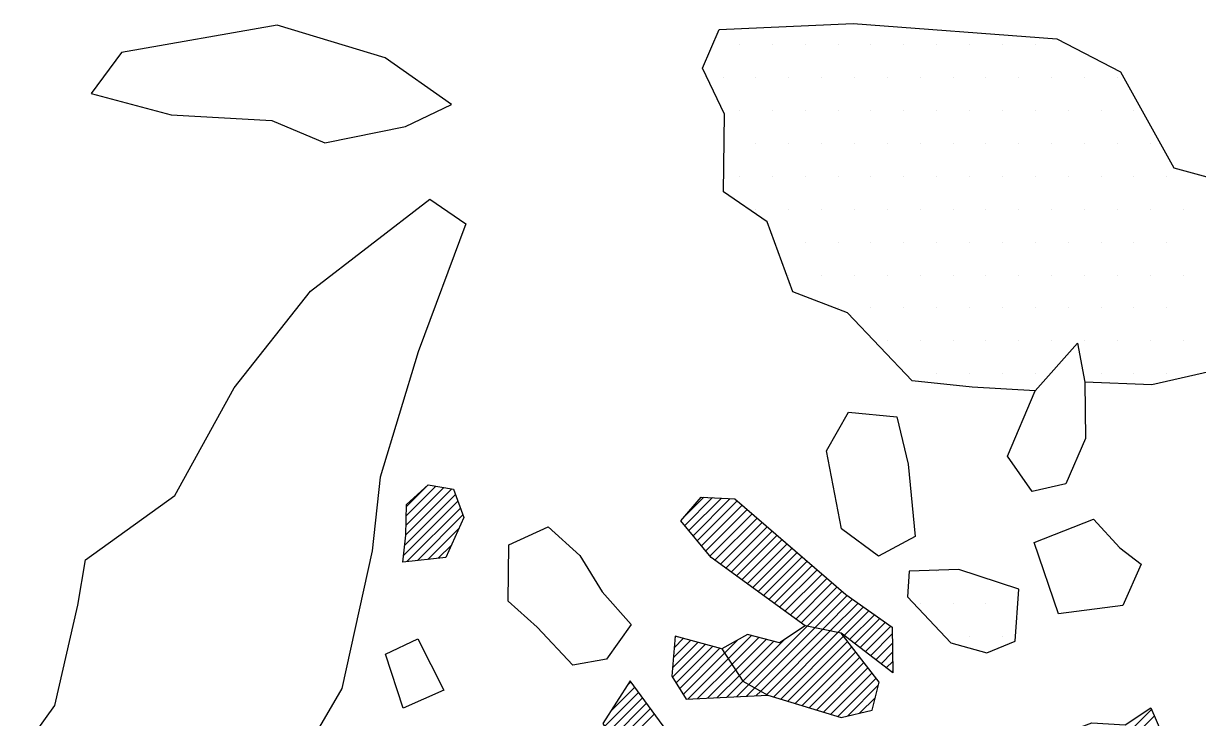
# Model space of a CAD drawing. Header units: metres. Extents: x -15 to -9.58, y -12.28 to -6.71.
# Drawn here: x -11.3974 to -10.9504, y -10.7561 to -10.4918 of the extents above; entities that cross this region are included whole.
import ezdxf

# ---------------------------------------------------------------- set-up
doc = ezdxf.new("R2010")
doc.units = ezdxf.units.M
doc.header["$LTSCALE"] = 25
doc.header["$MEASUREMENT"] = 0
doc.layers.get('0').update_dxf_attribs({"linetype": 'CONTINUOUS'})
for name, color, linetype in [('KNOCHEN', 2, 'CONTINUOUS'), ('KNOCHENSCHRAFF', 2, 'CONTINUOUS'), ('STEINE', 4, 'CONTINUOUS'), ('STEINESCHRAFF', 4, 'CONTINUOUS')]:
    doc.layers.add(name, color=color, linetype=linetype)

# ---------------------------------------------------------------- blocks, each defined once
blk = doc.blocks.new('*X7')
at = {"color": 0}
for p, q in [((-1125.182, -1068.26), (-1123.746, -1066.823)), ((-1125.176, -1067.901), (-1124.047, -1066.771)), ((-1125.171, -1067.542), (-1124.412, -1066.782)), ((-1125.231, -1069.016), (-1123.304, -1067.089)), ((-1125.187, -1068.619), (-1123.444, -1066.876)), ((-1114.585, -1068.27), (-1113.525, -1067.21)), ((-1114.559, -1067.89), (-1113.86, -1067.191)), ((-1114.425, -1068.463), (-1113.19, -1067.229)), ((-1114.265, -1068.657), (-1112.856, -1067.247)), ((-1125.277, -1069.416), (-1123.21, -1067.348)), ((-1125.152, -1069.644), (-1123.115, -1067.608)), ((-1114.105, -1068.851), (-1112.59, -1067.335)), ((-1113.946, -1069.044), (-1112.4, -1067.498)), ((-1113.786, -1069.238), (-1112.21, -1067.662)), ((-1124.755, -1069.6), (-1123.021, -1067.867)), ((-1113.626, -1069.432), (-1112.02, -1067.825)), ((-1113.434, -1069.593), (-1111.829, -1067.989)), ((-1113.229, -1069.742), (-1111.639, -1068.152)), ((-1124.358, -1069.557), (-1123.168, -1068.368)), ((-1113.024, -1069.891), (-1111.449, -1068.316)), ((-1112.82, -1070.04), (-1111.259, -1068.479)), ((-1123.961, -1069.514), (-1123.46, -1069.013)), ((-1112.615, -1070.189), (-1111.069, -1068.643)), ((-1112.41, -1070.337), (-1110.879, -1068.806)), ((-1112.206, -1070.486), (-1110.689, -1068.97)), ((-1112.001, -1070.635), (-1110.499, -1069.133)), ((-1111.796, -1070.784), (-1110.309, -1069.297)), ((-1111.592, -1070.933), (-1110.119, -1069.46)), ((-1111.387, -1071.082), (-1109.929, -1069.623)), ((-1111.182, -1071.231), (-1109.738, -1069.787)), ((-1110.978, -1071.38), (-1109.548, -1069.95)), ((-1110.773, -1071.529), (-1109.358, -1070.114)), ((-1110.568, -1071.678), (-1109.168, -1070.277)), ((-1110.364, -1071.827), (-1108.978, -1070.441)), ((-1110.159, -1071.975), (-1108.788, -1070.604)), ((-1109.933, -1072.103), (-1108.598, -1070.768)), ((-1109.639, -1072.162), (-1108.403, -1070.927)), ((-1109.344, -1072.221), (-1108.197, -1071.073)), ((-1109.05, -1072.28), (-1107.99, -1071.22)), ((-1108.756, -1072.34), (-1107.783, -1071.367)), ((-1108.516, -1072.454), (-1107.576, -1071.513)), ((-1108.316, -1072.607), (-1107.369, -1071.66)), ((-1112.149, -1074.319), (-1109.933, -1072.103)), ((-1111.92, -1074.444), (-1109.639, -1072.162)), ((-1108.116, -1072.761), (-1107.162, -1071.807)), ((-1107.916, -1072.914), (-1106.955, -1071.953)), ((-1107.716, -1073.068), (-1106.748, -1072.1)), ((-1115.021, -1073.302), (-1114.354, -1072.635)), ((-1114.989, -1072.917), (-1114.631, -1072.559)), ((-1114.958, -1072.531), (-1114.909, -1072.483)), ((-1113.072, -1073.12), (-1112.569, -1072.617)), ((-1112.933, -1073.335), (-1112.049, -1072.451)), ((-1112.794, -1073.55), (-1111.77, -1072.526)), ((-1112.656, -1073.765), (-1111.491, -1072.6)), ((-1112.378, -1074.194), (-1110.798, -1072.614)), ((-1111.692, -1074.568), (-1109.344, -1072.221)), ((-1111.463, -1074.693), (-1109.05, -1072.28)), ((-1111.2, -1074.784), (-1108.756, -1072.34)), ((-1110.93, -1074.868), (-1108.542, -1072.48)), ((-1107.516, -1073.221), (-1106.688, -1072.394)), ((-1115.053, -1073.687), (-1114.076, -1072.711)), ((-1115.052, -1074.04), (-1113.799, -1072.787)), ((-1114.916, -1074.257), (-1113.521, -1072.863)), ((-1114.78, -1074.475), (-1113.244, -1072.938)), ((-1112.517, -1073.98), (-1111.212, -1072.675)), ((-1110.66, -1074.951), (-1108.387, -1072.678)), ((-1110.389, -1075.034), (-1108.232, -1072.877)), ((-1110.119, -1075.117), (-1108.077, -1073.075)), ((-1107.316, -1073.375), (-1106.684, -1072.742)), ((-1107.116, -1073.529), (-1106.679, -1073.091)), ((-1114.644, -1074.692), (-1113.072, -1073.12)), ((-1114.467, -1074.869), (-1112.933, -1073.335)), ((-1109.849, -1075.2), (-1107.922, -1073.274)), ((-1109.578, -1075.284), (-1107.767, -1073.473)), ((-1106.916, -1073.682), (-1106.674, -1073.44)), ((-1114.095, -1074.851), (-1112.794, -1073.55)), ((-1113.723, -1074.832), (-1112.656, -1073.765)), ((-1113.351, -1074.813), (-1112.517, -1073.98)), ((-1109.308, -1075.367), (-1107.612, -1073.671)), ((-1109.038, -1075.45), (-1107.457, -1073.87)), ((-1106.716, -1073.836), (-1106.669, -1073.789)), ((-1117.413, -1075.341), (-1116.487, -1074.414)), ((-1116.766, -1074.34), (-1116.637, -1074.21)), ((-1112.978, -1074.795), (-1112.378, -1074.194)), ((-1112.606, -1074.776), (-1112.149, -1074.319)), ((-1108.767, -1075.533), (-1107.302, -1074.068)), ((-1108.399, -1075.519), (-1107.21, -1074.33)), ((-1117.631, -1075.912), (-1116.337, -1074.618)), ((-1117.497, -1076.131), (-1116.188, -1074.822)), ((-1112.234, -1074.757), (-1111.92, -1074.444)), ((-1111.862, -1074.739), (-1111.692, -1074.568)), ((-1111.49, -1074.72), (-1111.463, -1074.693)), ((-1107.931, -1075.404), (-1107.331, -1074.804)), ((-1117.362, -1076.35), (-1116.038, -1075.026)), ((-1117.228, -1076.569), (-1115.889, -1075.23)), ((-1107.463, -1075.29), (-1107.452, -1075.278)), ((-1100.247, -1078.68), (-1096.826, -1075.259)), ((-1117.093, -1076.788), (-1115.739, -1075.434)), ((-1100.128, -1078.914), (-1096.719, -1075.506))]:
    blk.add_line(p, q, dxfattribs=at)
blk = doc.blocks.new('*X11')
at = {"color": 0}
for p, q in [((-1112.5, -1050), (-1112.5, -1050)), ((-1111.25, -1050), (-1111.25, -1050)), ((-1110, -1050), (-1110, -1050)), ((-1108.75, -1050), (-1108.75, -1050)), ((-1107.5, -1050), (-1107.5, -1050)), ((-1106.25, -1050), (-1106.25, -1050)), ((-1105, -1050), (-1105, -1050)), ((-1103.75, -1050), (-1103.75, -1050)), ((-1102.5, -1050), (-1102.5, -1050)), ((-1101.25, -1050), (-1101.25, -1050)), ((-1100, -1050), (-1100, -1050)), ((-1113.125, -1051.25), (-1113.125, -1051.25)), ((-1111.875, -1051.25), (-1111.875, -1051.25)), ((-1110.625, -1051.25), (-1110.625, -1051.25)), ((-1109.375, -1051.25), (-1109.375, -1051.25)), ((-1108.125, -1051.25), (-1108.125, -1051.25)), ((-1106.875, -1051.25), (-1106.875, -1051.25)), ((-1105.625, -1051.25), (-1105.625, -1051.25)), ((-1104.375, -1051.25), (-1104.375, -1051.25)), ((-1103.125, -1051.25), (-1103.125, -1051.25)), ((-1101.875, -1051.25), (-1101.875, -1051.25)), ((-1100.625, -1051.25), (-1100.625, -1051.25)), ((-1099.375, -1051.25), (-1099.375, -1051.25)), ((-1098.125, -1051.25), (-1098.125, -1051.25)), ((-1112.5, -1052.5), (-1112.5, -1052.5)), ((-1111.25, -1052.5), (-1111.25, -1052.5)), ((-1110, -1052.5), (-1110, -1052.5)), ((-1108.75, -1052.5), (-1108.75, -1052.5)), ((-1107.5, -1052.5), (-1107.5, -1052.5)), ((-1106.25, -1052.5), (-1106.25, -1052.5)), ((-1105, -1052.5), (-1105, -1052.5)), ((-1103.75, -1052.5), (-1103.75, -1052.5)), ((-1102.5, -1052.5), (-1102.5, -1052.5)), ((-1101.25, -1052.5), (-1101.25, -1052.5)), ((-1100, -1052.5), (-1100, -1052.5)), ((-1098.75, -1052.5), (-1098.75, -1052.5)), ((-1097.5, -1052.5), (-1097.5, -1052.5)), ((-1111.875, -1053.75), (-1111.875, -1053.75)), ((-1110.625, -1053.75), (-1110.625, -1053.75)), ((-1109.375, -1053.75), (-1109.375, -1053.75)), ((-1108.125, -1053.75), (-1108.125, -1053.75)), ((-1106.875, -1053.75), (-1106.875, -1053.75)), ((-1105.625, -1053.75), (-1105.625, -1053.75)), ((-1104.375, -1053.75), (-1104.375, -1053.75)), ((-1103.125, -1053.75), (-1103.125, -1053.75)), ((-1101.875, -1053.75), (-1101.875, -1053.75)), ((-1100.625, -1053.75), (-1100.625, -1053.75)), ((-1099.375, -1053.75), (-1099.375, -1053.75)), ((-1098.125, -1053.75), (-1098.125, -1053.75)), ((-1096.875, -1053.75), (-1096.875, -1053.75)), ((-1112.5, -1055), (-1112.5, -1055)), ((-1111.25, -1055), (-1111.25, -1055)), ((-1110, -1055), (-1110, -1055)), ((-1108.75, -1055), (-1108.75, -1055)), ((-1107.5, -1055), (-1107.5, -1055)), ((-1106.25, -1055), (-1106.25, -1055)), ((-1105, -1055), (-1105, -1055)), ((-1103.75, -1055), (-1103.75, -1055)), ((-1102.5, -1055), (-1102.5, -1055)), ((-1101.25, -1055), (-1101.25, -1055)), ((-1100, -1055), (-1100, -1055)), ((-1098.75, -1055), (-1098.75, -1055)), ((-1097.5, -1055), (-1097.5, -1055)), ((-1096.25, -1055), (-1096.25, -1055)), ((-1111.875, -1056.25), (-1111.875, -1056.25)), ((-1110.625, -1056.25), (-1110.625, -1056.25)), ((-1109.375, -1056.25), (-1109.375, -1056.25)), ((-1108.125, -1056.25), (-1108.125, -1056.25)), ((-1106.875, -1056.25), (-1106.875, -1056.25)), ((-1105.625, -1056.25), (-1105.625, -1056.25)), ((-1104.375, -1056.25), (-1104.375, -1056.25)), ((-1103.125, -1056.25), (-1103.125, -1056.25)), ((-1101.875, -1056.25), (-1101.875, -1056.25)), ((-1100.625, -1056.25), (-1100.625, -1056.25)), ((-1099.375, -1056.25), (-1099.375, -1056.25)), ((-1098.125, -1056.25), (-1098.125, -1056.25)), ((-1096.875, -1056.25), (-1096.875, -1056.25)), ((-1095.625, -1056.25), (-1095.625, -1056.25)), ((-1110, -1057.5), (-1110, -1057.5)), ((-1108.75, -1057.5), (-1108.75, -1057.5)), ((-1107.5, -1057.5), (-1107.5, -1057.5)), ((-1106.25, -1057.5), (-1106.25, -1057.5)), ((-1105, -1057.5), (-1105, -1057.5)), ((-1103.75, -1057.5), (-1103.75, -1057.5)), ((-1102.5, -1057.5), (-1102.5, -1057.5)), ((-1101.25, -1057.5), (-1101.25, -1057.5)), ((-1100, -1057.5), (-1100, -1057.5)), ((-1098.75, -1057.5), (-1098.75, -1057.5)), ((-1097.5, -1057.5), (-1097.5, -1057.5)), ((-1096.25, -1057.5), (-1096.25, -1057.5)), ((-1110.625, -1058.75), (-1110.625, -1058.75)), ((-1109.375, -1058.75), (-1109.375, -1058.75)), ((-1108.125, -1058.75), (-1108.125, -1058.75)), ((-1106.875, -1058.75), (-1106.875, -1058.75)), ((-1105.625, -1058.75), (-1105.625, -1058.75)), ((-1104.375, -1058.75), (-1104.375, -1058.75)), ((-1103.125, -1058.75), (-1103.125, -1058.75)), ((-1101.875, -1058.75), (-1101.875, -1058.75)), ((-1100.625, -1058.75), (-1100.625, -1058.75)), ((-1099.375, -1058.75), (-1099.375, -1058.75)), ((-1098.125, -1058.75), (-1098.125, -1058.75)), ((-1096.875, -1058.75), (-1096.875, -1058.75)), ((-1095.625, -1058.75), (-1095.625, -1058.75)), ((-1108.75, -1060), (-1108.75, -1060)), ((-1107.5, -1060), (-1107.5, -1060)), ((-1106.25, -1060), (-1106.25, -1060)), ((-1105, -1060), (-1105, -1060)), ((-1103.75, -1060), (-1103.75, -1060)), ((-1102.5, -1060), (-1102.5, -1060)), ((-1101.25, -1060), (-1101.25, -1060)), ((-1100, -1060), (-1100, -1060)), ((-1098.75, -1060), (-1098.75, -1060)), ((-1097.5, -1060), (-1097.5, -1060)), ((-1096.25, -1060), (-1096.25, -1060)), ((-1106.875, -1061.25), (-1106.875, -1061.25)), ((-1105.625, -1061.25), (-1105.625, -1061.25)), ((-1104.375, -1061.25), (-1104.375, -1061.25)), ((-1103.125, -1061.25), (-1103.125, -1061.25)), ((-1101.875, -1061.25), (-1101.875, -1061.25)), ((-1100.625, -1061.25), (-1100.625, -1061.25)), ((-1099.375, -1061.25), (-1099.375, -1061.25)), ((-1098.125, -1061.25), (-1098.125, -1061.25)), ((-1096.875, -1061.25), (-1096.875, -1061.25)), ((-1095.625, -1061.25), (-1095.625, -1061.25)), ((-1105, -1062.5), (-1105, -1062.5)), ((-1103.75, -1062.5), (-1103.75, -1062.5)), ((-1102.5, -1062.5), (-1102.5, -1062.5)), ((-1101.25, -1062.5), (-1101.25, -1062.5)), ((-1098.75, -1062.5), (-1098.75, -1062.5)), ((-1097.5, -1062.5), (-1097.5, -1062.5)), ((-1096.25, -1062.5), (-1096.25, -1062.5)), ((-1105, -1070), (-1105, -1070)), ((-1105.625, -1071.25), (-1105.625, -1071.25)), ((-1104.375, -1071.25), (-1104.375, -1071.25)), ((-1103.125, -1071.25), (-1103.125, -1071.25)), ((-1103.75, -1072.5), (-1103.75, -1072.5)), ((-1102.5, -1072.5), (-1102.5, -1072.5))]:
    blk.add_line(p, q, dxfattribs=at)

msp = doc.modelspace()

# ---------------------------------------------------------------- linework, layer by layer
at = {"layer": 'KNOCHEN'}
for points in [[(-11.23672, -10.69482), (-11.25305, -10.69661), (-11.25188, -10.68643), (-11.2517, -10.67471), (-11.24343, -10.6672), (-11.23377, -10.66888), (-11.22986, -10.67964), (-11.23672, -10.69482)], [(-11.10004, -10.72089), (-11.13582, -10.69485), (-11.14732, -10.68091), (-11.13954, -10.67186), (-11.12681, -10.67257), (-11.08456, -10.70889), (-11.06692, -10.7214), (-11.06668, -10.73873), (-11.08632, -10.72365)], [(-11.122, -10.72411), (-11.13177, -10.72957), (-11.1238, -10.74192), (-11.1142, -10.74717), (-11.08631, -10.75575), (-11.07454, -10.75288), (-11.07183, -10.74222), (-11.08632, -10.72365), (-11.10004, -10.72089), (-11.10982, -10.72736), (-11.122, -10.72411)], [(-11.13177, -10.72957), (-11.14953, -10.72471), (-11.15078, -10.73998), (-11.14531, -10.74872), (-11.1142, -10.74717)], [(-11.06525, -10.90998), (-11.06564, -10.90233), (-11.10596, -10.84004), (-11.12618, -10.79692), (-11.16661, -10.74177), (-11.17705, -10.75792), (-11.13033, -10.83406), (-11.10812, -10.88129), (-11.08669, -10.9122), (-11.07546, -10.91135)], [(-11.02779, -10.76175), (-11.00642, -10.76361), (-10.99104, -10.75773), (-10.97831, -10.75844), (-10.96853, -10.75197), (-10.9641, -10.76223), (-10.96278, -10.77601), (-10.9723, -10.79828), (-10.98557, -10.79961), (-11.00022, -10.79123), (-11.00517, -10.78147), (-11.02779, -10.76175)]]:
    msp.add_lwpolyline(points, dxfattribs=at)
at = {"layer": 'STEINE'}
for points in [[(-11.36013, -10.50283), (-11.37159, -10.51845), (-11.34114, -10.52656), (-11.30295, -10.52868), (-11.28269, -10.53715), (-11.25202, -10.531), (-11.23457, -10.5226), (-11.25977, -10.50489), (-11.30086, -10.49253), (-11.36013, -10.50283)], [(-11.13271, -10.49411), (-11.08172, -10.49184), (-11.00434, -10.49763), (-10.98008, -10.51023), (-10.95975, -10.54673), (-10.9222, -10.55699), (-10.90315, -10.57767), (-10.89079, -10.60232), (-10.91957, -10.61819), (-10.96816, -10.62916), (-10.99362, -10.62825)], [(-11.01253, -10.63153), (-11.03646, -10.63014), (-11.05936, -10.62775), (-11.08393, -10.60189), (-11.1047, -10.59392), (-11.11448, -10.56727), (-11.13112, -10.5558), (-11.13066, -10.52625), (-11.13905, -10.50879), (-11.13271, -10.49411)], [(-11.29454, -10.77597), (-11.31347, -10.8139), (-11.32577, -10.8183), (-11.37398, -10.80481), (-11.39668, -10.78968), (-11.39736, -10.76776), (-11.38538, -10.75113), (-11.37663, -10.71304), (-11.37382, -10.69576), (-11.33981, -10.67131), (-11.31726, -10.63038), (-11.28815, -10.59363), (-11.24277, -10.55866), (-11.22915, -10.56804), (-11.24723, -10.61669), (-11.26173, -10.66437), (-11.26471, -10.69235), (-11.27622, -10.74466), (-11.29454, -10.77597)], [(-11.01253, -10.63153), (-10.99645, -10.61343), (-10.99362, -10.62825), (-10.99345, -10.64966), (-11.00085, -10.66687), (-11.01363, -10.66973), (-11.02311, -10.65634), (-11.01253, -10.63153)], [(-11.07211, -10.69431), (-11.08621, -10.6839), (-11.09187, -10.65425), (-11.08349, -10.6396), (-11.06517, -10.64142), (-11.06086, -10.65932), (-11.05823, -10.68688), (-11.07211, -10.69431)], [(-11.00365, -10.71626), (-11.01291, -10.68911), (-10.99035, -10.68028), (-10.98033, -10.69114), (-10.97227, -10.69738), (-10.97914, -10.71307), (-11.00365, -10.71626)], [(-11.18843, -10.73583), (-11.20197, -10.72135), (-11.21303, -10.71149), (-11.21269, -10.6901), (-11.19781, -10.68319), (-11.18575, -10.69408), (-11.1773, -10.70797), (-11.16628, -10.72037), (-11.17565, -10.73348), (-11.18843, -10.73583)], [(-11.06113, -10.70977), (-11.04459, -10.72735), (-11.03089, -10.73113), (-11.02012, -10.72671), (-11.01879, -10.70685), (-11.04161, -10.69937), (-11.06047, -10.70009), (-11.06113, -10.70977)], [(-11.2375, -10.74526), (-11.25289, -10.75216), (-11.25971, -10.73167), (-11.24739, -10.72574), (-11.2375, -10.74526)]]:
    msp.add_lwpolyline(points, dxfattribs=at)

# ---------------------------------------------------------------- block references
at = {"layer": 'KNOCHENSCHRAFF', "xscale": 0.01, "yscale": 0.01, "zscale": 0.01}
msp.add_blockref('*X7', (0, 0), dxfattribs=at)
at = {"layer": 'STEINESCHRAFF', "xscale": 0.01, "yscale": 0.01, "zscale": 0.01}
msp.add_blockref('*X11', (0, 0), dxfattribs=at)

doc.saveas('drawing.dxf')
